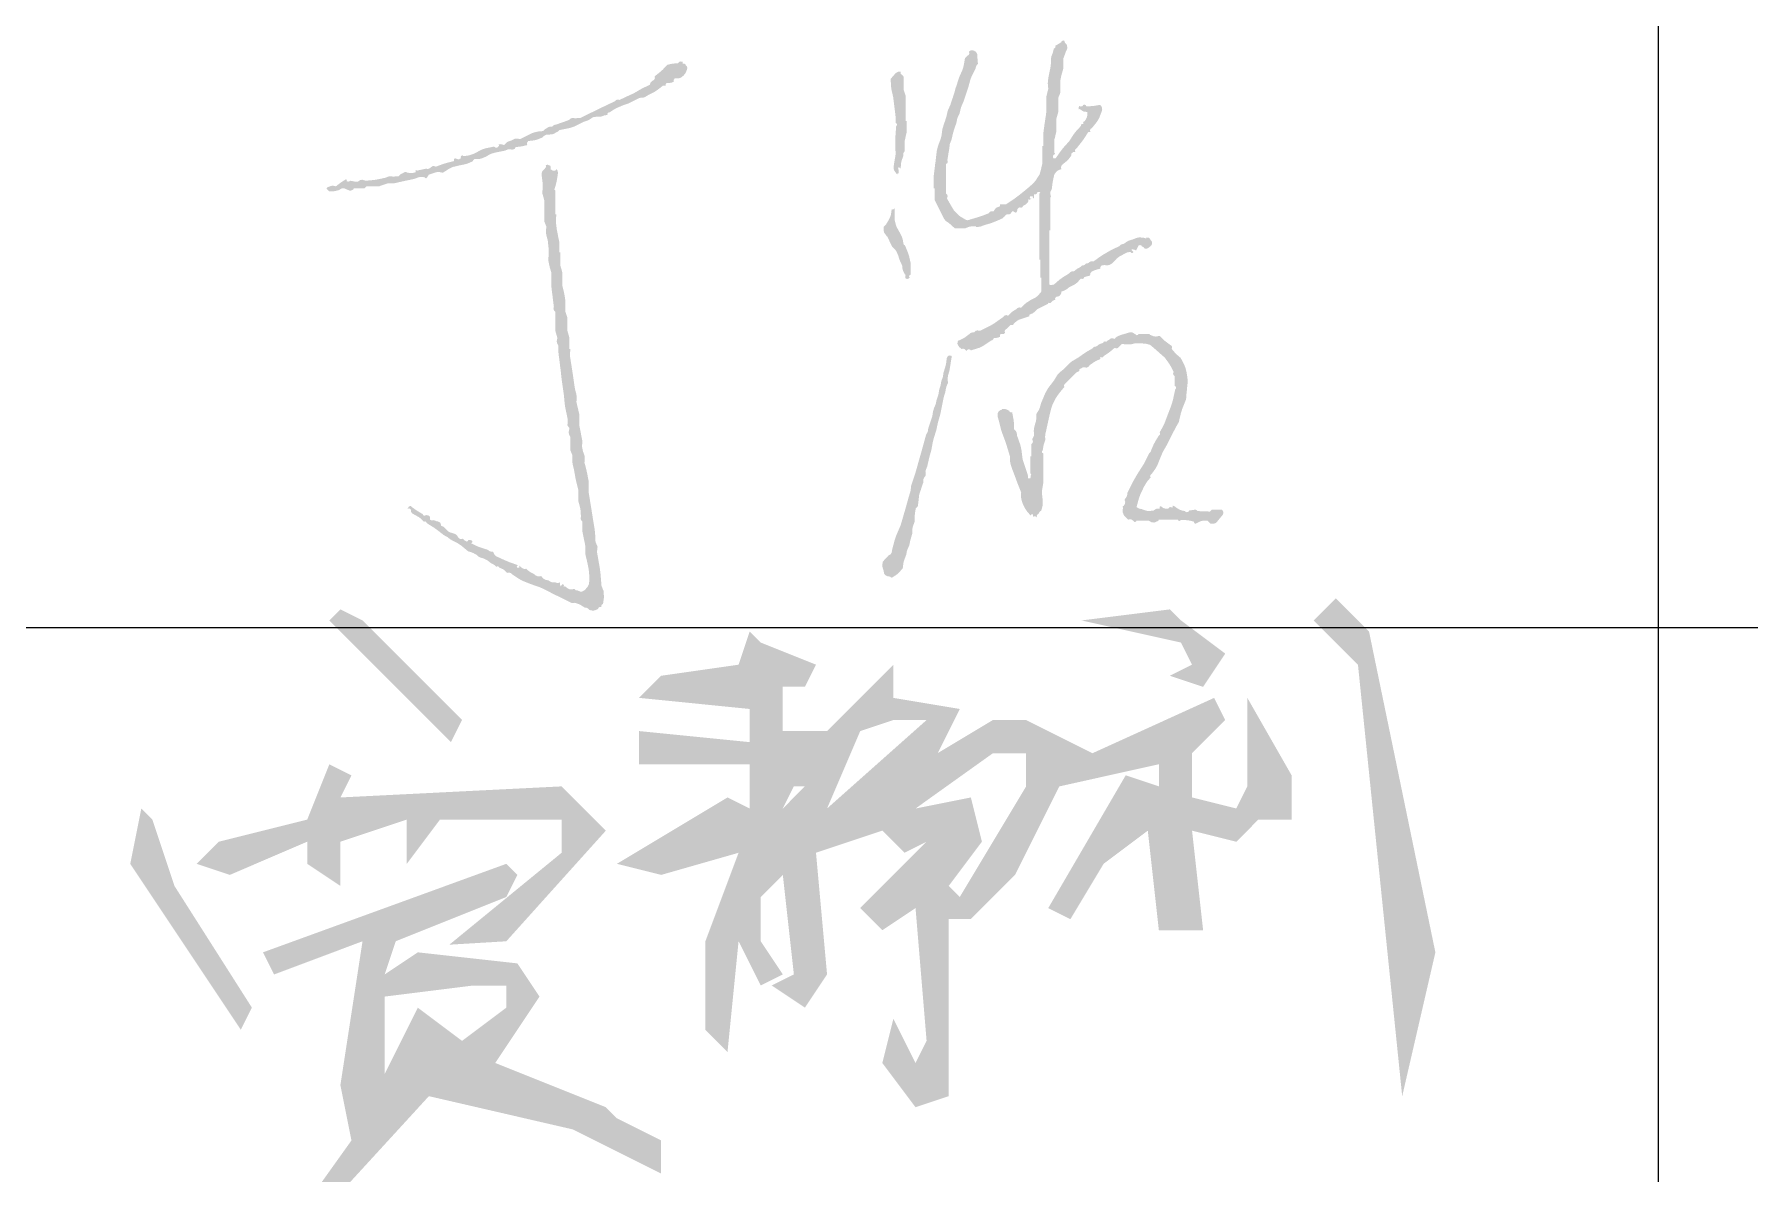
# Model space of a CAD drawing. Extents: x 6128144 to 12201635, y -1670122 to -706096.
# Drawn here: x 6608055 to 6609916, y -749982 to -748746 of the extents above; entities that cross this region are included whole.
import ezdxf

# ---------------------------------------------------------------- set-up
doc = ezdxf.new("R2010")
doc.units = 0
doc.header["$LTSCALE"] = 1000
doc.header["$MEASUREMENT"] = 0
doc.layers.get('0').update_dxf_attribs({"linetype": 'CONTINUOUS'})

msp = doc.modelspace()

# ---------------------------------------------------------------- hatches: boundary and pattern name
h = msp.add_hatch(color=256)
h.dxf.hatch_style = 1
h.paths.add_polyline_path([(6608589.8, -748866.3), (6608589.5, -748864.5), (6608589.8, -748863.3), (6608590.9, -748861.9), (6608597.2, -748861.2), (6608600.3, -748860.5), (6608606.2, -748858.1), (6608608.6, -748855.9), (6608610.5, -748855.1), (6608613.8, -748854.9), (6608617.2, -748854.5), (6608619, -748853.9), (6608621.9, -748852.1), (6608623.2, -748851.6), (6608623.8, -748851.1), (6608624.7, -748850), (6608635.5, -748847.9), (6608640.9, -748846.1), (6608650.8, -748841.2), (6608655.4, -748839.6), (6608657.6, -748838.5), (6608661.7, -748835.8), (6608665.2, -748835.6), (6608666.9, -748835.5), (6608670.4, -748835.3), (6608672.9, -748834.3), (6608674.3, -748834), (6608676.9, -748833.6), (6608676.8, -748832.2), (6608677.7, -748831), (6608679.1, -748830.9), (6608684.1, -748827.6), (6608686.7, -748826.2), (6608692.2, -748823.8), (6608695.2, -748822.6), (6608696.7, -748822.1), (6608699.8, -748821.1), (6608704.6, -748818.7), (6608707, -748817.5), (6608711.8, -748815.1), (6608715.4, -748814.9), (6608717.4, -748814.3), (6608720.5, -748812.4), (6608727.4, -748808.9), (6608730.7, -748806.8), (6608736.9, -748802), (6608738.2, -748802), (6608738.8, -748802), (6608740.1, -748802), (6608740, -748800.7), (6608740.3, -748799.8), (6608741.2, -748798.8), (6608744.3, -748798.9), (6608745.9, -748798.7), (6608748.8, -748797.7), (6608748.5, -748795.7), (6608750.1, -748793.8), (6608752.1, -748793.9), (6608755.1, -748793.7), (6608756.8, -748793), (6608759.2, -748791.1), (6608761.1, -748788.8), (6608761.9, -748787.4), (6608763, -748784.6), (6608763.5, -748782.7), (6608763.2, -748781.3), (6608761.9, -748779.7), (6608761.2, -748778.4), (6608760.1, -748777.9), (6608758.6, -748778.1), (6608758.6, -748777.2), (6608758.6, -748776.8), (6608758.6, -748775.9), (6608756.4, -748775.6), (6608754.9, -748776), (6608753.2, -748777.5), (6608748.6, -748777.9), (6608746.3, -748778.2), (6608741.8, -748779.2), (6608736.7, -748784.6), (6608733.9, -748787.1), (6608728.1, -748791.7), (6608728.3, -748793.9), (6608727.4, -748795.6), (6608725.4, -748796.6), (6608724, -748798.1), (6608723.4, -748799), (6608722.7, -748801), (6608715.6, -748804.3), (6608712.1, -748806.2), (6608705.3, -748810.2), (6608699.1, -748813), (6608696.1, -748814.4), (6608690, -748817.3), (6608687.8, -748817), (6608686.3, -748817.4), (6608684.6, -748818.9), (6608669.7, -748826), (6608662.3, -748829.6), (6608647.5, -748836.9), (6608645.4, -748836.9), (6608644.2, -748837), (6608642.1, -748837.4), (6608639.3, -748836.8), (6608637.3, -748837.3), (6608635, -748839.1), (6608629.6, -748841.1), (6608626.9, -748842), (6608621.4, -748844), (6608619.5, -748844.3), (6608618.5, -748844.8), (6608617, -748846.2), (6608614.3, -748846.3), (6608612.8, -748846.8), (6608610.5, -748848.3), (6608609, -748849.1), (6608608.3, -748849.7), (6608607.2, -748851.1), (6608602.4, -748851.5), (6608600, -748851.9), (6608595.3, -748853.2), (6608590, -748855.8), (6608587.4, -748857.1), (6608582.2, -748859.8), (6608578.3, -748859.2), (6608575.9, -748859.6), (6608572.4, -748861.4), (6608568.9, -748862.5), (6608567.2, -748863.6), (6608564.8, -748866.3), (6608562.3, -748865.5), (6608560.8, -748865.3), (6608558.2, -748865.8), (6608558.9, -748865.9), (6608559.2, -748866.9), (6608558.8, -748867.4), (6608557.5, -748868.9), (6608555.4, -748869.1), (6608553.9, -748867.9), (6608544.8, -748869.8), (6608540.3, -748871.3), (6608532.1, -748875.6), (6608527.5, -748877.2), (6608525, -748877.8), (6608520.1, -748878.3), (6608520.1, -748877.8), (6608519.4, -748877.5), (6608519, -748877.7), (6608518, -748878.2), (6608517.5, -748879.4), (6608517.9, -748880.5), (6608516, -748881.6), (6608514.6, -748881.7), (6608512.5, -748881), (6608511.6, -748880.7), (6608510.9, -748880.9), (6608510.3, -748881.5), (6608510.3, -748882.4), (6608510.3, -748882.9), (6608510.3, -748883.7), (6608502.3, -748885.7), (6608498.4, -748886.9), (6608490.7, -748889.7), (6608488.6, -748889), (6608487.1, -748889.2), (6608485.3, -748890.3), (6608483.6, -748891.8), (6608482.1, -748892.2), (6608479.8, -748891.9), (6608475.9, -748892.8), (6608473.9, -748893.2), (6608470, -748894.1), (6608469.8, -748893.6), (6608469.4, -748893.5), (6608468.9, -748893.5), (6608468.9, -748894.4), (6608468.9, -748894.8), (6608468.9, -748895.7), (6608465.5, -748896.6), (6608463.7, -748896.7), (6608460.2, -748896.3), (6608458.1, -748895.5), (6608456.7, -748895.7), (6608454.8, -748896.8), (6608452.8, -748897.7), (6608451.8, -748898.4), (6608450.4, -748900.1), (6608448.2, -748900.1), (6608447.1, -748900.2), (6608445, -748900.6), (6608441.5, -748900.1), (6608439.5, -748900.3), (6608436.2, -748901.7), (6608427.6, -748903.5), (6608423.2, -748904.2), (6608414.5, -748905), (6608411.1, -748903.9), (6608408.7, -748904.2), (6608405.8, -748906.1), (6608402.7, -748905.9), (6608401.1, -748905.6), (6608398.1, -748905), (6608396.5, -748905.7), (6608395.5, -748905.9), (6608393.8, -748905.5), (6608394.1, -748904.7), (6608393.9, -748903.9), (6608393.2, -748903.3), (6608388.7, -748906.2), (6608386.5, -748907.7), (6608382.3, -748911), (6608378.9, -748910.3), (6608376.8, -748910.6), (6608373.6, -748912), (6608372.7, -748912.2), (6608372.1, -748913.3), (6608372.5, -748914.2), (6608373.4, -748915.1), (6608373.8, -748915.5), (6608374.7, -748916.4), (6608378.9, -748916.5), (6608381, -748916.2), (6608385.1, -748915.3), (6608388.5, -748913.4), (6608391.2, -748913.2), (6608394.9, -748914.8), (6608397.3, -748915.7), (6608399.1, -748915.5), (6608401.4, -748914.2), (6608401.4, -748913.8), (6608401.4, -748913.6), (6608401.4, -748913.1), (6608406.2, -748913.1), (6608408.6, -748913.1), (6608413.4, -748913.1), (6608414.2, -748912.3), (6608414.7, -748911.8), (6608415.6, -748911), (6608421, -748911), (6608423.7, -748911), (6608429.2, -748911), (6608433.1, -748909.6), (6608435.1, -748909), (6608439, -748907.7), (6608444.5, -748907.8), (6608447.3, -748907.4), (6608452.6, -748906.1), (6608458.7, -748904.8), (6608461.7, -748904.2), (6608467.8, -748902.8), (6608472, -748901.2), (6608474.3, -748900.9), (6608478.7, -748901.2), (6608479, -748902), (6608480.2, -748902.3), (6608480.9, -748901.7), (6608481.8, -748900.4), (6608482.2, -748899.7), (6608483.1, -748898.4), (6608486.3, -748897.3), (6608488, -748896.8), (6608491.2, -748895.7), (6608494.1, -748895.6), (6608495.5, -748895.7), (6608498.3, -748896.3), (6608505.3, -748891.8), (6608509.3, -748890), (6608517.4, -748888.1), (6608522.5, -748887.1), (6608525.1, -748886.3), (6608529.9, -748884.3), (6608531, -748883.2), (6608531.5, -748882.6), (6608532.6, -748881.5), (6608537.8, -748881.4), (6608540.4, -748880.8), (6608545.2, -748878.8), (6608548.8, -748876.6), (6608550.8, -748875.7), (6608555, -748874.5), (6608559.3, -748873.6), (6608561.5, -748873.2), (6608565.9, -748872.3), (6608568.7, -748871), (6608570.4, -748870.8), (6608573.5, -748871.2), (6608575.3, -748870.9), (6608576.4, -748870.1), (6608577.3, -748868.5), (6608582.3, -748867.9), (6608584.9, -748867.5)])
h.paths.add_polyline_path([(6608623, -748963.5), (6608621.9, -748957.8), (6608621.1, -748951.3), (6608620.9, -748948), (6608621.4, -748941.5), (6608621, -748941.5), (6608620.3, -748941.5), (6608620.3, -748931), (6608620.3, -748925.8), (6608620.3, -748915.3), (6608619.5, -748915), (6608619.2, -748913.8), (6608619.8, -748913.1), (6608621.4, -748907.1), (6608622, -748904), (6608623, -748897.9), (6608623.1, -748895.7), (6608622.8, -748894.5), (6608621.9, -748892.4), (6608620.1, -748894), (6608618, -748894.2), (6608616, -748893), (6608615.3, -748892.8), (6608615, -748891.9), (6608615.4, -748891.4), (6608615.4, -748889.8), (6608614.7, -748888.7), (6608613.2, -748888.1), (6608611.8, -748887.6), (6608610.7, -748887.8), (6608609.4, -748888.6), (6608610.1, -748888.8), (6608610.4, -748889.7), (6608610, -748890.3), (6608608.6, -748892.1), (6608607.8, -748893), (6608606.2, -748894.6), (6608605.5, -748896.7), (6608605.4, -748897.9), (6608605.6, -748900.1), (6608606.5, -748907.4), (6608606.6, -748911.2), (6608606.2, -748918.6), (6608607, -748921.6), (6608607.5, -748923.2), (6608608.3, -748926.2), (6608608.3, -748935.4), (6608608.3, -748939.9), (6608608.3, -748949.1), (6608609.2, -748951.3), (6608609.6, -748952.3), (6608610.5, -748954.5), (6608610.1, -748960.6), (6608610.5, -748963.9), (6608612.1, -748969.8), (6608613, -748978.4), (6608613.1, -748982.8), (6608612.7, -748991.6), (6608613.8, -748996.8), (6608614.4, -748999.5), (6608616, -749004.6), (6608616, -749010.7), (6608616, -749013.8), (6608616, -749019.9), (6608616.2, -749021.6), (6608616.3, -749022.5), (6608616.5, -749024.2), (6608617.4, -749031.2), (6608617.8, -749034.7), (6608618.7, -749041.7), (6608618.3, -749043.9), (6608618.7, -749045.4), (6608620.3, -749047.1), (6608620.3, -749055.4), (6608620.3, -749059.5), (6608620.3, -749067.8), (6608621.2, -749070.8), (6608621.6, -749072.4), (6608622.5, -749075.4), (6608621.8, -749078.9), (6608622.1, -749081), (6608623.6, -749084.1), (6608623.6, -749086.7), (6608623.6, -749088), (6608623.6, -749090.7), (6608623.8, -749092.4), (6608623.9, -749093.3), (6608624.1, -749095), (6608625, -749102), (6608625.4, -749105.5), (6608626.3, -749112.4), (6608626.7, -749116.4), (6608626.9, -749118.3), (6608627.4, -749122.2), (6608628.3, -749128.3), (6608628.7, -749131.4), (6608629.6, -749137.5), (6608630.4, -749146.3), (6608631, -749150.7), (6608632.8, -749159.3), (6608633.7, -749163.6), (6608633.8, -749165.8), (6608633.4, -749170.2), (6608634.3, -749171.5), (6608634.7, -749172.1), (6608635.6, -749173.4), (6608634.8, -749177.3), (6608635, -749179.6), (6608636.6, -749183.2), (6608636.6, -749188.9), (6608636.6, -749191.7), (6608636.6, -749197.4), (6608637.5, -749199.6), (6608638, -749200.7), (6608638.8, -749202.8), (6608638.7, -749209), (6608639, -749212.1), (6608640.5, -749218.1), (6608642.1, -749227.3), (6608643.1, -749231.9), (6608645.4, -749241), (6608645.4, -749245.8), (6608645.4, -749248.2), (6608645.4, -749252.9), (6608647.1, -749259.3), (6608647.7, -749262.7), (6608648.1, -749269.3), (6608647.7, -749271.5), (6608648.2, -749273), (6608649.7, -749274.7), (6608649.7, -749279.1), (6608649.7, -749281.3), (6608649.7, -749285.6), (6608651, -749292.2), (6608651.7, -749295.4), (6608653, -749302), (6608652.8, -749308.1), (6608653.1, -749311.2), (6608654.6, -749317.2), (6608656.3, -749325.6), (6608656.9, -749329.9), (6608657.3, -749338.4), (6608656.6, -749343), (6608655.4, -749345.3), (6608652.4, -749348.8), (6608649.6, -749350.5), (6608647.3, -749350.6), (6608644.3, -749349.3), (6608642.8, -749349.3), (6608641.9, -749348.8), (6608641, -749347.7), (6608637.8, -749348.3), (6608635.8, -749348.1), (6608632.8, -749346.6), (6608631.8, -749345.4), (6608630.5, -749345), (6608629, -749345.5), (6608629.6, -749344.3), (6608629.4, -749343.2), (6608628.5, -749342.3), (6608627.4, -749343.3), (6608626.8, -749343.9), (6608625.8, -749345), (6608625.5, -749343.4), (6608625.4, -749342.7), (6608625.1, -749340.5), (6608623.9, -749341.2), (6608622.4, -749341.3), (6608620.3, -749340.6), (6608617.1, -749340.6), (6608615.4, -749340.1), (6608612.7, -749338.4), (6608609.5, -749337.8), (6608607.9, -749336.9), (6608605.6, -749334.6), (6608605.4, -749334), (6608604.5, -749333.7), (6608604, -749334.1), (6608600.9, -749333.9), (6608599.3, -749333.3), (6608596.9, -749331.4), (6608593.4, -749329.6), (6608591.7, -749328.5), (6608588.7, -749325.9), (6608586.5, -749326), (6608585.1, -749325.6), (6608583.3, -749324.3), (6608582.4, -749323.4), (6608582, -749323), (6608581.1, -749322.1), (6608581.1, -749323.2), (6608581.1, -749323.7), (6608581.1, -749324.8), (6608580.2, -749324.8), (6608579.8, -749324.8), (6608578.9, -749324.8), (6608578.5, -749323.7), (6608579, -749322.6), (6608580, -749322.1), (6608570.3, -749318.6), (6608565.5, -749316.6), (6608556.1, -749312.3), (6608554.4, -749310.7), (6608553.7, -749309.6), (6608552.8, -749307.4), (6608550.2, -749307.2), (6608548.8, -749306.7), (6608546.8, -749305.2), (6608539.4, -749302.9), (6608535.8, -749301.5), (6608528.8, -749298.1), (6608529.9, -749297.6), (6608530.3, -749296.5), (6608529.9, -749295.4), (6608528.3, -749294.7), (6608527.3, -749294.5), (6608525.6, -749294.9), (6608525.4, -749295.8), (6608524.3, -749296.4), (6608523.4, -749296), (6608521.9, -749295.2), (6608521.2, -749294.6), (6608520.1, -749293.2), (6608518.2, -749293.7), (6608516.8, -749293.4), (6608515.2, -749292.2), (6608513.5, -749289.6), (6608512.1, -749288.4), (6608509.2, -749287.3), (6608505.8, -749286.3), (6608504.1, -749285.3), (6608501.6, -749282.9), (6608499.8, -749280.9), (6608498.6, -749280.1), (6608496.2, -749279.1), (6608496, -749277), (6608495.2, -749275.8), (6608493.4, -749274.7), (6608491.4, -749274.3), (6608490.4, -749273.9), (6608488.5, -749273.1), (6608486.8, -749273.4), (6608485.8, -749273.3), (6608484.2, -749272.5), (6608484.5, -749270.8), (6608484.2, -749269.6), (6608483.1, -749268.2), (6608481.8, -749267.9), (6608481.1, -749267.8), (6608479.8, -749267.6), (6608478.7, -749268.4), (6608477, -749267.9), (6608476.5, -749266.6), (6608471.6, -749263.7), (6608469.2, -749262.2), (6608464.6, -749258.9), (6608463.5, -749257.8), (6608461.5, -749258.1), (6608460.8, -749259.5), (6608460.3, -749259.7), (6608460.1, -749260.1), (6608460.2, -749260.6), (6608461.6, -749260.4), (6608462.5, -749260.7), (6608463.5, -749261.7), (6608463.9, -749264.3), (6608465, -749265.8), (6608467.3, -749267.1), (6608471.8, -749269.6), (6608473.9, -749271.1), (6608477.6, -749274.7), (6608479.1, -749274.5), (6608480.2, -749275.1), (6608480.9, -749276.4), (6608488.5, -749281.2), (6608492.3, -749283.9), (6608499.4, -749289.4), (6608502.2, -749290.9), (6608503.6, -749291.7), (6608506, -749293.8), (6608514.3, -749298.1), (6608518.3, -749300.8), (6608525.6, -749306.9), (6608529.4, -749308), (6608531.3, -749308.8), (6608534.8, -749310.7), (6608537.2, -749312.8), (6608538.8, -749313.6), (6608541.9, -749314.5), (6608545.6, -749316.2), (6608547.4, -749317.3), (6608550.6, -749319.9), (6608553, -749321), (6608554.2, -749321.8), (6608556.1, -749323.7), (6608557.5, -749323.2), (6608558.9, -749323.6), (6608559.9, -749324.8), (6608563.5, -749326.3), (6608565.2, -749327.5), (6608568, -749330.3), (6608570.3, -749330), (6608571.8, -749330.4), (6608573.5, -749331.9), (6608580.8, -749336.8), (6608584.9, -749339), (6608593.1, -749342.3), (6608602.9, -749345.7), (6608607.8, -749347.8), (6608617, -749352.6), (6608625.3, -749356.7), (6608629.5, -749358.8), (6608637.7, -749362.9), (6608640.8, -749362.8), (6608642.4, -749363.1), (6608645.4, -749364), (6608648.1, -749365.4), (6608649.4, -749366.2), (6608651.9, -749367.8), (6608654.3, -749368.2), (6608655.6, -749368.9), (6608657.3, -749370.6), (6608661, -749371.3), (6608663.2, -749371), (6608666.6, -749369.5), (6608667.4, -749367.9), (6608668.7, -749367.2), (6608670.4, -749367.3), (6608670.2, -749365.9), (6608670.7, -749364.7), (6608672, -749364), (6608672.9, -749358.4), (6608673, -749355.5), (6608672.6, -749349.9), (6608671.7, -749347.7), (6608671.3, -749346.6), (6608670.4, -749344.4), (6608669.4, -749332.2), (6608668.7, -749326.1), (6608666.6, -749313.9), (6608665.7, -749309.2), (6608665.6, -749306.7), (6608666.1, -749302), (6608665.2, -749299.8), (6608664.7, -749298.7), (6608663.9, -749296.5), (6608663.4, -749286.9), (6608662.8, -749282), (6608661.2, -749272.5), (6608659.3, -749260.3), (6608658.3, -749254.2), (6608656.3, -749242.1), (6608656.3, -749237.3), (6608656.3, -749234.9), (6608656.3, -749230.1), (6608654.8, -749222.2), (6608653.9, -749218.2), (6608651.9, -749210.5), (6608652.3, -749205.6), (6608651.9, -749203), (6608650.3, -749198.5), (6608649.4, -749194.2), (6608649.3, -749191.9), (6608649.7, -749187.6), (6608648.4, -749181.1), (6608647.8, -749177.8), (6608646.5, -749171.3), (6608646.5, -749166.5), (6608646.5, -749164.1), (6608646.5, -749159.3), (6608645.2, -749153.6), (6608644.5, -749150.8), (6608643.2, -749145.1), (6608643.5, -749139.4), (6608643.1, -749136.4), (6608641.6, -749131), (6608639.9, -749119.2), (6608639, -749113.3), (6608637.2, -749101.6), (6608636.3, -749096), (6608636.2, -749093), (6608636.6, -749087.4), (6608636.2, -749087.4), (6608635.6, -749087.4), (6608635.6, -749082.6), (6608635.6, -749080.2), (6608635.6, -749075.4), (6608634.7, -749072.4), (6608634.3, -749070.8), (6608633.4, -749067.8), (6608633.4, -749062.1), (6608633.4, -749059.3), (6608633.4, -749053.6), (6608632.5, -749051), (6608632.1, -749049.7), (6608631.2, -749047.1), (6608631.2, -749042.3), (6608631.2, -749039.9), (6608631.2, -749035.1), (6608630.2, -749028.5), (6608629.5, -749025.3), (6608627.9, -749018.8), (6608627.9, -749013.1), (6608627.9, -749010.3), (6608627.9, -749004.6), (6608627.1, -749001.6), (6608626.6, -749000), (6608625.8, -748997), (6608625.8, -748991.3), (6608625.8, -748988.5), (6608625.8, -748982.8), (6608625.3, -748982.8), (6608624.7, -748982.8), (6608624.7, -748978.5), (6608624.7, -748976.3), (6608624.7, -748971.9), (6608623.5, -748966.3)])
h.paths.add_polyline_path([(6609033.6, -749175.6), (6609035.1, -749168.6), (6609036, -749165.1), (6609038, -749158.2), (6609038.9, -749153.8), (6609039.3, -749151.7), (6609040.2, -749147.3), (6609041.2, -749142), (6609041.8, -749139.4), (6609043.4, -749134.2), (6609044.1, -749130.2), (6609044.6, -749128.2), (6609046.2, -749124.4), (6609046, -749119.2), (6609046.3, -749116.4), (6609047.8, -749111.4), (6609048.9, -749104.8), (6609049.4, -749101.6), (6609050.5, -749095), (6609049.2, -749094.7), (6609048.6, -749094.6), (6609047.3, -749094.5), (6609046.4, -749095.3), (6609045.9, -749095.8), (6609045.1, -749096.7), (6609044.2, -749103.5), (6609043.4, -749106.9), (6609041.3, -749113.5), (6609040.9, -749117.1), (6609040.4, -749118.9), (6609039.1, -749122.2), (6609038.5, -749125.8), (6609038.1, -749127.6), (6609036.9, -749131), (6609036, -749136.3), (6609035.3, -749138.9), (6609033.6, -749144), (6609033.2, -749146.7), (6609032.7, -749148.1), (6609031.5, -749150.6), (6609030.3, -749154.4), (6609029.9, -749156.4), (6609029.3, -749160.4), (6609027.5, -749165.6), (6609026.7, -749168.2), (6609024.9, -749173.4), (6609024.6, -749176.2), (6609024.2, -749177.6), (6609022.7, -749180), (6609018, -749197), (6609015.6, -749205.5), (6609010.8, -749222.4), (6609009, -749227.7), (6609008.2, -749230.3), (6609006.4, -749235.5), (6609005.8, -749240.6), (6609005.2, -749243.2), (6609003.7, -749248), (6609000.3, -749260.3), (6608998.5, -749266.4), (6608995, -749278.5), (6608990.5, -749288.9), (6608988.6, -749294.3), (6608985.7, -749305.2), (6608985.2, -749308.3), (6608984, -749310.1), (6608981.4, -749311.8), (6608979, -749314.4), (6608977.8, -749315.7), (6608975.4, -749318.3), (6608975.1, -749322.2), (6608975.3, -749324.3), (6608976.5, -749328.1), (6608977, -749331), (6608978.2, -749332.7), (6608980.8, -749334.1), (6608982.7, -749334.2), (6608983.7, -749334.6), (6608985.2, -749335.7), (6608990.5, -749332.3), (6608993, -749330.1), (6608997.2, -749325.4), (6608998, -749319.4), (6608998.8, -749316.4), (6609001, -749310.7), (6609001.7, -749306.6), (6609002.4, -749304.6), (6609004.2, -749300.9), (6609005.3, -749295.6), (6609006, -749293), (6609007.5, -749287.8), (6609007.7, -749282.5), (6609008.3, -749279.7), (6609010.2, -749274.7), (6609010.2, -749269), (6609010.4, -749266.2), (6609011.3, -749260.6), (6609012.2, -749259.7), (6609012.6, -749259.3), (6609013.5, -749258.4), (6609014.2, -749253.2), (6609014.5, -749250.6), (6609015.1, -749245.3), (6609016.9, -749240.1), (6609017.7, -749237.5), (6609019.5, -749232.3), (6609019.6, -749229), (6609020.3, -749227.2), (6609022.2, -749224.6), (6609021.9, -749220.7), (6609022.3, -749218.5), (6609023.8, -749214.8), (6609025.4, -749207.8), (6609026.2, -749204.3), (6609028.2, -749197.4), (6609029.8, -749188.6), (6609030.9, -749184.2)])
h.paths.add_polyline_path([(6609149.6, -749233.3), (6609149.6, -749220.3), (6609149.6, -749213.7), (6609149.6, -749200.7), (6609148.5, -749200), (6609148.2, -749198.4), (6609149.1, -749197.4), (6609149.8, -749193), (6609150.3, -749190.7), (6609151.8, -749186.5), (6609151.7, -749182.1), (6609151.9, -749179.9), (6609152.9, -749175.6), (6609154.4, -749168.6), (6609155.2, -749165.2), (6609156.7, -749158.2), (6609158.6, -749151), (6609159.9, -749147.4), (6609163.2, -749140.8), (6609166.7, -749135.8), (6609168.6, -749133.4), (6609172.5, -749128.8), (6609172.2, -749127.5), (6609172.3, -749126.6), (6609173, -749125.5), (6609178.1, -749120.5), (6609180.6, -749118), (6609185.6, -749113), (6609186.9, -749112.3), (6609187.5, -749112), (6609188.8, -749111.4), (6609188.7, -749110), (6609189.6, -749108.8), (6609191, -749108.6), (6609192, -749107.7), (6609192.9, -749107.4), (6609194.3, -749107.5), (6609196.9, -749107.6), (6609198.6, -749106.8), (6609200.3, -749104.8), (6609204.6, -749101.8), (6609206.9, -749100.5), (6609211.7, -749098.3), (6609211.7, -749097.4), (6609211.7, -749097), (6609211.7, -749096.1), (6609213.2, -749096.6), (6609214.5, -749096.3), (6609215.5, -749095), (6609220.3, -749091.8), (6609222.6, -749090.1), (6609227, -749086.3), (6609228.9, -749086.8), (6609230.3, -749086.5), (6609231.9, -749085.2), (6609233.2, -749083.9), (6609233.8, -749083.3), (6609235.1, -749081.9), (6609238.8, -749082.5), (6609240.7, -749082.6), (6609244.4, -749082.5), (6609248.7, -749081.5), (6609250.9, -749081.3), (6609255.3, -749081.4), (6609259.5, -749081.6), (6609261.6, -749081.9), (6609265.6, -749083), (6609272, -749088.4), (6609275.1, -749091.2), (6609281.4, -749096.7), (6609285.8, -749102.7), (6609287.8, -749105.9), (6609291.2, -749112.4), (6609290.5, -749114.1), (6609290.9, -749115.7), (6609292.3, -749116.8), (6609292.3, -749121.2), (6609292.3, -749123.3), (6609292.3, -749127.7), (6609293.5, -749128.3), (6609293.8, -749130), (6609292.9, -749131), (6609290.3, -749143), (6609288.5, -749148.9), (6609284.1, -749160.4), (6609281.4, -749167.6), (6609279.8, -749171.1), (6609276, -749177.8), (6609276.5, -749179.3), (6609276.1, -749180.6), (6609274.9, -749181.6), (6609271.2, -749187.7), (6609269.5, -749190.9), (6609266.7, -749197.4), (6609266.2, -749198.9), (6609265.7, -749199.6), (6609264.5, -749200.7), (6609262.4, -749205), (6609261.3, -749207.2), (6609259.1, -749211.6), (6609251.3, -749223.9), (6609247.7, -749230.2), (6609241.1, -749243.1), (6609240.6, -749246.4), (6609239.9, -749248.1), (6609237.9, -749250.8), (6609238.6, -749253.5), (6609238.3, -749255.4), (6609236.8, -749257.8), (6609236.1, -749258), (6609235.8, -749258.9), (6609236.2, -749259.5), (6609235.7, -749263), (6609236, -749265), (6609237.3, -749268.2), (6609239.1, -749269.9), (6609239.9, -749270.8), (6609241.7, -749272.5), (6609244.1, -749272.1), (6609245.8, -749272.6), (6609247.7, -749274.2), (6609248.6, -749275.1), (6609250.3, -749274.8), (6609250.9, -749273.6), (6609256.2, -749273.6), (6609258.8, -749273.6), (6609264, -749273.6), (6609267.4, -749275.6), (6609270.2, -749275.7), (6609273.8, -749274.2), (6609274.5, -749273.8), (6609274.8, -749273.3), (6609274.9, -749272.5), (6609283.2, -749272.5), (6609287.3, -749272.5), (6609295.6, -749272.5), (6609296.2, -749273.7), (6609297.9, -749274), (6609298.8, -749273.1), (6609304.5, -749273.1), (6609307.5, -749273.4), (6609313, -749274.7), (6609313.3, -749275.9), (6609314, -749276.7), (6609315.2, -749276.9), (6609319.8, -749274.5), (6609322.5, -749273.8), (6609327.7, -749273.6), (6609329, -749274.9), (6609329.7, -749275.6), (6609331, -749276.9), (6609333.6, -749277.1), (6609335.1, -749276.9), (6609337.5, -749275.8), (6609340.3, -749272.3), (6609341.7, -749270.6), (6609344.6, -749267.1), (6609345.1, -749264.9), (6609344.8, -749263.5), (6609343.5, -749261.7), (6609339.1, -749261.7), (6609337, -749261.7), (6609332.6, -749261.7), (6609331.7, -749262.5), (6609331.3, -749263), (6609330.4, -749263.8), (6609325.2, -749263.6), (6609322.6, -749263.5), (6609317.4, -749263.3), (6609315.6, -749262), (6609314.1, -749261.7), (6609311.9, -749262.2), (6609310.4, -749262.3), (6609309.6, -749262.4), (6609308.1, -749262.7), (6609306.8, -749264.3), (6609304.8, -749264.5), (6609303.2, -749263.3), (6609299.6, -749262.5), (6609297.8, -749261.8), (6609294.5, -749260), (6609293, -749258.6), (6609292, -749258.1), (6609290.1, -749257.3), (6609290.1, -749258.2), (6609290.1, -749258.6), (6609290.1, -749259.5), (6609288.8, -749259.2), (6609288.2, -749259.1), (6609286.9, -749258.9), (6609286.2, -749259.6), (6609285.9, -749259.9), (6609285.2, -749260.6), (6609282.3, -749260.6), (6609280.7, -749260.3), (6609278.2, -749258.9), (6609277.6, -749258.2), (6609276.8, -749258), (6609276, -749258.4), (6609276, -749259.3), (6609276, -749259.7), (6609276, -749260.6), (6609273.2, -749260.6), (6609271.7, -749261.1), (6609269.4, -749262.7), (6609264.2, -749263.3), (6609261.3, -749262.9), (6609256.4, -749261.1), (6609254.1, -749260.7), (6609252.9, -749260.2), (6609250.9, -749258.9), (6609253.4, -749249.7), (6609255, -749245.2), (6609259.1, -749236.6), (6609261.6, -749232.5), (6609263, -749230.5), (6609266.2, -749226.8), (6609265.6, -749225.3), (6609266, -749224), (6609267.3, -749223), (6609271.5, -749217.1), (6609273.3, -749213.9), (6609276, -749207.2), (6609278.8, -749200.5), (6609280.5, -749197.2), (6609284.1, -749190.9), (6609286.3, -749186.5), (6609287.4, -749184.3), (6609289.6, -749180), (6609292.3, -749174.7), (6609293.7, -749172), (6609296.7, -749166.9), (6609299, -749157.1), (6609300.5, -749152.3), (6609304.3, -749142.9), (6609304.7, -749141.2), (6609304.8, -749140.3), (6609304.8, -749138.6), (6609305.5, -749132), (6609305.8, -749128.8), (6609306.5, -749122.2), (6609305.7, -749116.1), (6609305.2, -749113), (6609303.7, -749107), (6609301.8, -749103.1), (6609300.8, -749101.1), (6609298.8, -749097.2), (6609294.6, -749093.6), (6609292.6, -749091.6), (6609289, -749087.4), (6609289.5, -749085.6), (6609288.9, -749084.1), (6609287.4, -749083), (6609282.6, -749079.5), (6609280.2, -749077.5), (6609276, -749073.2), (6609271.9, -749074), (6609269.5, -749073.7), (6609265, -749071.9), (6609265.1, -749071.1), (6609260.3, -749071.1), (6609257.9, -749071.1), (6609253.1, -749071.1), (6609252.5, -749072.2), (6609250.8, -749072.5), (6609249.8, -749071.6), (6609246.5, -749069.6), (6609243.8, -749069.3), (6609240, -749070.5), (6609236, -749071.6), (6609234.1, -749072.2), (6609230.2, -749073.8), (6609228.8, -749074.7), (6609228.1, -749075.3), (6609227, -749076.5), (6609224.6, -749075.8), (6609222.9, -749076.1), (6609221, -749077.6), (6609219.7, -749078.2), (6609219.1, -749078.7), (6609218.2, -749079.8), (6609216.8, -749079.2), (6609215.4, -749079.6), (6609214.4, -749080.9), (6609211.4, -749082), (6609209.9, -749082.7), (6609207.4, -749084.7), (6609205.4, -749085), (6609204.4, -749085.5), (6609203, -749086.9), (6609196.7, -749090.5), (6609193.7, -749092.5), (6609187.8, -749096.7), (6609180.8, -749100.8), (6609177.6, -749103.4), (6609172, -749109.2), (6609167.1, -749113.2), (6609164.9, -749115.7), (6609161.6, -749121.2), (6609154.8, -749130.2), (6609151.9, -749135.3), (6609147.5, -749145.7), (6609146, -749150.9), (6609144.9, -749153.6), (6609142, -749158.2), (6609142.1, -749163), (6609141.8, -749165.5), (6609140.4, -749170.2), (6609139.5, -749174.4), (6609139.4, -749176.7), (6609139.8, -749181.1), (6609139, -749182.8), (6609138.5, -749183.7), (6609137.7, -749185.4), (6609138.5, -749187.5), (6609138.1, -749189.3), (6609136.6, -749190.9), (6609136.6, -749196.1), (6609136.6, -749198.7), (6609136.6, -749203.9), (6609135.5, -749203.9), (6609135.5, -749211.3), (6609135.5, -749215), (6609135.5, -749222.4), (6609136.3, -749222.8), (6609136.6, -749224), (6609136, -749224.6), (6609136.1, -749225.9), (6609136, -749226.7), (6609135.5, -749227.9), (6609134.6, -749227.9), (6609134.2, -749227.9), (6609133.3, -749227.9), (6609133, -749224.8), (6609132.6, -749223.2), (6609131.7, -749220.3), (6609129.9, -749215), (6609129, -749212.4), (6609127.3, -749207.2), (6609126, -749196.8), (6609124.8, -749191.5), (6609121.3, -749181.6), (6609120.9, -749178.5), (6609120.2, -749176.8), (6609118, -749174.5), (6609117.8, -749167.1), (6609117.3, -749163.3), (6609115.9, -749156), (6609114.4, -749156.3), (6609113.3, -749155.7), (6609112.6, -749154.4), (6609109.8, -749153), (6609108.1, -749152.6), (6609105, -749152.7), (6609104.9, -749153.2), (6609104.3, -749153.5), (6609103.9, -749153.3), (6609101.3, -749155.2), (6609100.2, -749157.2), (6609100.1, -749160.4), (6609101.9, -749166.9), (6609102.7, -749170.2), (6609104.4, -749176.7), (6609108.5, -749187.7), (6609110.3, -749193.3), (6609113.7, -749204.5), (6609113.6, -749209.1), (6609114, -749211.5), (6609115.3, -749215.9), (6609119.4, -749226.8), (6609121.4, -749232.3), (6609125.7, -749243.1), (6609125.5, -749248), (6609125.9, -749250.5), (6609127.3, -749255.1), (6609130.1, -749260.7), (6609131.9, -749263.4), (6609136, -749268.2), (6609136.5, -749267.1), (6609137.6, -749266.7), (6609138.7, -749267.1), (6609138.7, -749268), (6609138.7, -749268.4), (6609138.7, -749269.3), (6609140.5, -749268.9), (6609141.7, -749269.2), (6609143.1, -749270.4), (6609142.6, -749268.6), (6609143.2, -749267.1), (6609144.7, -749266), (6609145.5, -749264.5), (6609146.1, -749263.8), (6609147.5, -749262.7), (6609148.7, -749258.5), (6609149.1, -749256.3), (6609149.1, -749251.9), (6609148.3, -749244.5), (6609148.4, -749240.6)])
h.paths.add_polyline_path([(6609108.4, -749066.7), (6609109.9, -749065.6), (6609111.6, -749063.9), (6609112.5, -749063), (6609114.2, -749061.3), (6609115.9, -749061.6), (6609117.2, -749061.1), (6609118, -749059.6), (6609121.5, -749056.8), (6609123.6, -749055.6), (6609127.9, -749054.2), (6609130.5, -749053.3), (6609131.8, -749052.9), (6609134.4, -749052), (6609134.4, -749051.3), (6609134.4, -749050.4), (6609138.3, -749048.7), (6609140.1, -749047.4), (6609143.1, -749044.4), (6609147.5, -749042.2), (6609149.6, -749041.1), (6609154, -749038.9), (6609154.7, -749038.5), (6609155, -749038.1), (6609155.1, -749037.3), (6609156.6, -749037.8), (6609157.9, -749037.4), (6609158.9, -749036.2), (6609160.2, -749035.1), (6609161, -749034.6), (6609162.7, -749034), (6609162.5, -749032.7), (6609162.8, -749031.8), (6609163.8, -749030.8), (6609166.4, -749030.3), (6609167.9, -749029.3), (6609169.2, -749026.9), (6609169.2, -749026.3), (6609169.2, -749025.3), (6609173, -749023.9), (6609174.8, -749022.9), (6609178, -749020.4), (6609183.5, -749017.7), (6609186.2, -749015.7), (6609190.5, -749011.2), (6609192.1, -749011.5), (6609193.4, -749011), (6609194.3, -749009.5), (6609196.7, -749008.8), (6609197.9, -749008.5), (6609200.3, -749007.9), (6609200.9, -749005.2), (6609202.1, -749003.6), (6609204.6, -749002.4), (6609207.4, -749001.4), (6609208.8, -749001), (6609211.7, -749000.3), (6609211.6, -748998.9), (6609211.9, -748998), (6609212.8, -748997), (6609214.4, -748996.6), (6609216.1, -748996.5), (6609219.7, -748996.7), (6609221.7, -748996.2), (6609224.8, -748994.3), (6609229.5, -748989.3), (6609232.3, -748987.1), (6609238.4, -748983.9), (6609240.6, -748982.8), (6609241.9, -748982.5), (6609244.4, -748982.3), (6609245.3, -748983.2), (6609246.7, -748983.2), (6609247.7, -748982.3), (6609246.6, -748981.2), (6609246, -748980.7), (6609244.9, -748979.6), (6609247.2, -748979.5), (6609248.4, -748979.7), (6609250.4, -748980.7), (6609251.5, -748978.5), (6609252, -748977.4), (6609253.1, -748975.2), (6609254.6, -748974.7), (6609255.9, -748975.1), (6609256.9, -748976.3), (6609258.2, -748976.9), (6609258.8, -748977.4), (6609259.6, -748978.5), (6609261.9, -748978.6), (6609263.2, -748978.2), (6609265.1, -748976.8), (6609266, -748976), (6609266.4, -748975.5), (6609267.3, -748974.7), (6609267.8, -748972.5), (6609267.5, -748971), (6609266.2, -748969.2), (6609265.1, -748967.5), (6609263.9, -748966.7), (6609261.8, -748966.5), (6609261.5, -748967.3), (6609260.3, -748967.6), (6609259.6, -748967), (6609254.4, -748966.4), (6609251.5, -748966.8), (6609246.6, -748968.7), (6609242.4, -748970), (6609240.3, -748971.1), (6609236.8, -748973.6), (6609234.8, -748973.9), (6609233.8, -748974.4), (6609232.4, -748975.8), (6609228.1, -748977.9), (6609225.9, -748979), (6609221.5, -748981.2), (6609214.3, -748985.4), (6609210.8, -748987.7), (6609204.1, -748992.6), (6609201.8, -748992.3), (6609200.4, -748992.8), (6609198.6, -748994.3), (6609196.7, -748994.6), (6609195.7, -748995.1), (6609194.3, -748996.5), (6609192.4, -748996.8), (6609191.4, -748997.3), (6609189.9, -748998.6), (6609187.1, -749000.1), (6609185.8, -749000.9), (6609183.4, -749003), (6609180.8, -749003.3), (6609179.4, -749003.9), (6609177.4, -749005.7), (6609170.5, -749010), (6609167.2, -749012.4), (6609161.1, -749017.7), (6609159.5, -749017.9), (6609158.8, -749018), (6609157.3, -749018.2), (6609157, -749017.8), (6609156.7, -749017.6), (6609156.2, -749017.7), (6609156.2, -748994.2), (6609156.2, -748982.4), (6609156.2, -748958.9), (6609157.3, -748958.9), (6609157.3, -748944.5), (6609157.3, -748937.3), (6609157.3, -748922.9), (6609157.7, -748922.9), (6609158, -748922.3), (6609157.8, -748921.8), (6609157.3, -748918.8), (6609157.5, -748917), (6609158.9, -748914.2), (6609159.7, -748907.9), (6609160.2, -748904.7), (6609161.6, -748898.4), (6609163.8, -748895.2), (6609165.6, -748893.8), (6609169.2, -748892.4), (6609168.9, -748890.2), (6609169.4, -748888.7), (6609170.9, -748887), (6609175, -748883.8), (6609176.9, -748881.9), (6609180.1, -748877.7), (6609180.3, -748875.4), (6609182.2, -748873.8), (6609184.5, -748873.9), (6609184, -748872.4), (6609184.3, -748871.1), (6609185.6, -748870.1), (6609191.1, -748863.2), (6609193.7, -748859.6), (6609198.6, -748852.1), (6609199.5, -748852.1), (6609200, -748852.1), (6609200.8, -748852.1), (6609200.4, -748850.3), (6609200.9, -748848.8), (6609202.5, -748847.8), (6609207.9, -748841.1), (6609210.2, -748837.3), (6609213.3, -748829.3), (6609213.6, -748827.3), (6609213.5, -748826.2), (6609212.8, -748824.4), (6609212.1, -748823.7), (6609211.8, -748823.4), (6609211.2, -748822.7), (6609205.3, -748823.7), (6609202.4, -748824), (6609196.5, -748824.4), (6609195.8, -748823.1), (6609194.6, -748822.5), (6609193.2, -748822.7), (6609192.1, -748824.1), (6609190.5, -748824.5), (6609188.8, -748823.8), (6609188.1, -748825.4), (6609188, -748826.5), (6609188.2, -748827.6), (6609189.4, -748827.2), (6609189.9, -748827.6), (6609192.6, -748829.5), (6609194.3, -748830.1), (6609197.6, -748830.4), (6609197.4, -748834.4), (6609196.8, -748836.6), (6609194.8, -748840.2), (6609193.5, -748840.8), (6609192.9, -748842), (6609193.2, -748843.4), (6609191.8, -748843.3), (6609190.6, -748844.2), (6609190.5, -748845.6), (6609184.9, -748851.7), (6609182.4, -748855), (6609178, -748861.9), (6609171.6, -748869), (6609168.7, -748872.7), (6609163.2, -748880.5), (6609162.2, -748880.5), (6609161.6, -748880.5), (6609160.5, -748880.5), (6609160.1, -748878.7), (6609160.6, -748877.2), (6609162.2, -748876.1), (6609162.4, -748875.7), (6609162.1, -748875.1), (6609161.6, -748875), (6609161.6, -748869.3), (6609161.6, -748866.5), (6609161.6, -748860.9), (6609162.5, -748857.4), (6609162.9, -748855.6), (6609163.8, -748852.1), (6609163.8, -748846.5), (6609163.8, -748843.6), (6609163.8, -748838), (6609164.7, -748834.9), (6609165.1, -748833.4), (6609166, -748830.4), (6609166, -748824.3), (6609166, -748821.2), (6609166, -748815.1), (6609166.8, -748812.9), (6609167.3, -748811.8), (6609168.1, -748809.7), (6609168.1, -748804.4), (6609168.1, -748801.8), (6609168.1, -748796.6), (6609169.2, -748791.3), (6609169.9, -748788.7), (6609171.4, -748783.5), (6609171.4, -748779.2), (6609171.4, -748777), (6609171.4, -748772.6), (6609172.5, -748769.6), (6609173.1, -748768.1), (6609174.1, -748765), (6609175.5, -748762.2), (6609175.8, -748760.4), (6609175.2, -748757.4), (6609173.8, -748756), (6609173.1, -748755), (6609172.5, -748753), (6609171.1, -748752.8), (6609169.9, -748753.4), (6609169.2, -748754.7), (6609166.7, -748756.3), (6609165.4, -748757.1), (6609162.7, -748758.5), (6609163, -748759.9), (6609162.4, -748761.1), (6609161.1, -748761.7), (6609160.3, -748765.3), (6609159.7, -748767.1), (6609158.3, -748770.5), (6609157.9, -748778.8), (6609157.3, -748783), (6609155.6, -748791.1), (6609154.7, -748796.7), (6609154.6, -748799.7), (6609155.1, -748805.3), (6609154.2, -748808.8), (6609153.8, -748810.5), (6609152.9, -748814), (6609152.9, -748820.8), (6609152.9, -748824.2), (6609152.9, -748830.9), (6609152.7, -748832.4), (6609152.6, -748833.2), (6609152.4, -748834.7), (6609151.5, -748840.8), (6609151, -748843.9), (6609150.2, -748850), (6609150, -748851.5), (6609149.9, -748852.3), (6609149.6, -748853.8), (6609149.6, -748859.2), (6609149.6, -748861.9), (6609149.6, -748867.4), (6609148.5, -748867.4), (6609148.5, -748875.2), (6609148.5, -748879.2), (6609148.5, -748887), (6609147.5, -748891.4), (6609147, -748893.5), (6609145.8, -748897.9), (6609141.5, -748904.6), (6609138.8, -748907.8), (6609132.8, -748913.1), (6609123.7, -748920.5), (6609119, -748924), (6609109.3, -748930.6), (6609106.7, -748930.6), (6609105.4, -748930.6), (6609102.8, -748930.6), (6609102.8, -748931.4), (6609102.8, -748931.9), (6609102.8, -748932.7), (6609099.4, -748933.9), (6609097.7, -748935.2), (6609095.7, -748938.2), (6609093.4, -748938), (6609091.9, -748938.6), (6609090.3, -748940.4), (6609082.6, -748943.3), (6609078.6, -748944.6), (6609070.7, -748946.9), (6609068.8, -748947.6), (6609067.7, -748947.8), (6609065.8, -748947.4), (6609060, -748944), (6609057.3, -748941.9), (6609052.7, -748937.1), (6609049.6, -748931.9), (6609048.1, -748929.3), (6609045.1, -748924), (6609045.9, -748922), (6609045.6, -748920.1), (6609044, -748918.6), (6609044, -748905.9), (6609044, -748899.6), (6609044, -748887), (6609045.5, -748885.9), (6609046.1, -748884.4), (6609045.6, -748882.6), (6609046.5, -748877.4), (6609046.9, -748874.8), (6609047.8, -748869.6), (6609048.1, -748866), (6609048.6, -748864.2), (6609050, -748860.9), (6609051.8, -748853.4), (6609052.9, -748849.6), (6609055.4, -748842.3), (6609056.2, -748838.3), (6609056.9, -748836.2), (6609058.7, -748832.5), (6609060, -748827.2), (6609060.8, -748824.5), (6609063, -748819.5), (6609065.2, -748812.9), (6609066.3, -748809.7), (6609068.5, -748803.1), (6609070.7, -748795), (6609072.3, -748791), (6609076.1, -748783.5), (6609076.7, -748781.2), (6609077.3, -748780), (6609078.8, -748778.1), (6609078.4, -748774.2), (6609078.3, -748772.2), (6609078.3, -748768.3), (6609077.4, -748766.2), (6609076.5, -748765.1), (6609074.5, -748763.9), (6609072.3, -748763.4), (6609070.8, -748763.7), (6609069, -748765), (6609069.5, -748766.8), (6609068.9, -748768.3), (6609067.4, -748769.4), (6609066.3, -748770.5), (6609065.8, -748771), (6609064.7, -748772.1), (6609063.3, -748780.4), (6609062.1, -748784.5), (6609058.7, -748792.2), (6609056.9, -748797.5), (6609056.1, -748800.1), (6609054.3, -748805.3), (6609053.9, -748807.1), (6609053.7, -748807.9), (6609053.2, -748809.7), (6609051.5, -748814.9), (6609050.6, -748817.5), (6609048.9, -748822.7), (6609046.6, -748827.7), (6609045.7, -748830.4), (6609044.5, -748835.8), (6609042.8, -748841), (6609041.9, -748843.6), (6609040.2, -748848.9), (6609039.3, -748856), (6609038.4, -748859.6), (6609035.8, -748866.3), (6609034.6, -748870.6), (6609034.1, -748872.8), (6609033.6, -748877.2), (6609032.8, -748884.2), (6609032.3, -748887.6), (6609031.5, -748894.6), (6609031.2, -748896.4), (6609031.1, -748897.2), (6609030.9, -748899), (6609030.9, -748904.6), (6609030.9, -748907.5), (6609030.9, -748913.1), (6609031.4, -748913.1), (6609032, -748913.1), (6609032, -748918.4), (6609032, -748921), (6609032, -748926.2), (6609032.2, -748926.6), (6609032.3, -748926.9), (6609032.6, -748927.3), (6609035.6, -748933.4), (6609037.1, -748936.4), (6609040.2, -748942.5), (6609042.3, -748946.7), (6609044, -748948.6), (6609047.8, -748951.3), (6609050.2, -748953.4), (6609051.4, -748954.5), (6609053.8, -748956.7), (6609058.1, -748956.7), (6609060.3, -748956.7), (6609064.7, -748956.7), (6609069.2, -748954.9), (6609071.8, -748954.5), (6609076.7, -748954.5), (6609076.7, -748955), (6609077.3, -748955.3), (6609077.7, -748955.1), (6609080.7, -748954.9), (6609082.1, -748954.5), (6609084.8, -748953.4), (6609093.3, -748950.9), (6609097.4, -748949.3), (6609105.5, -748945.8), (6609107.3, -748944.1), (6609108.1, -748943.2), (6609109.9, -748941.5), (6609112.2, -748941.6), (6609113.7, -748941), (6609115.3, -748939.3), (6609115.8, -748938.3), (6609117.2, -748938), (6609118, -748938.7), (6609119.1, -748939.5), (6609120.5, -748939.3), (6609121.3, -748938.2), (6609121.5, -748936.1), (6609122.3, -748934.9), (6609124, -748933.8), (6609125.7, -748934.2), (6609127, -748933.6), (6609127.9, -748932.2), (6609130.3, -748930.9), (6609131.5, -748929.9), (6609133.3, -748927.8), (6609133.3, -748926.7), (6609133.3, -748926.2), (6609133.3, -748925.1), (6609134.6, -748925.5), (6609135.5, -748925.3), (6609136.6, -748924.6), (6609135.5, -748924.1), (6609135, -748922.9), (6609135.5, -748921.8), (6609136.8, -748921.8), (6609137.4, -748921.8), (6609138.7, -748921.8), (6609138.2, -748922.7), (6609138.9, -748923.9), (6609139.8, -748924), (6609139.8, -748922.3), (6609139.8, -748921.4), (6609139.8, -748919.7), (6609141.3, -748919.9), (6609142.4, -748919.3), (6609143.1, -748918), (6609144, -748917.1), (6609145.4, -748917.1), (6609146.4, -748918), (6609146, -748918.7), (6609145.3, -748918.6), (6609145.3, -748947.3), (6609145.3, -748961.7), (6609145.3, -748990.5), (6609145.7, -748990.5), (6609146.4, -748990.5), (6609146.4, -748998.3), (6609146.4, -749002.2), (6609146.4, -749010.1), (6609146.8, -749010.1), (6609147.5, -749010.1), (6609147.5, -749016.2), (6609147.5, -749019.2), (6609147.5, -749025.3), (6609143.9, -749029.6), (6609141.5, -749031.5), (6609136.6, -749034), (6609131.9, -749037), (6609129.6, -749038.8), (6609125.7, -749042.7), (6609123.4, -749042.4), (6609121.9, -749042.9), (6609120.2, -749044.4), (6609116.4, -749046.8), (6609114.6, -749048.2), (6609111.5, -749051.5), (6609109.6, -749050.7), (6609108, -749051.1), (6609106.6, -749052.5), (6609096.9, -749059.4), (6609091.7, -749062.5), (6609081, -749067.8), (6609078.4, -749067.3), (6609076.6, -749067.7), (6609074.5, -749069.4), (6609071.9, -749069.7), (6609070.4, -749070.4), (6609068.5, -749072.1), (6609064.2, -749075.2), (6609061.8, -749076.5), (6609057.1, -749078.7), (6609056.8, -749080), (6609056.7, -749080.6), (6609056.5, -749081.9), (6609057.8, -749084.4), (6609058.8, -749085.6), (6609060.9, -749087.4), (6609063.2, -749087.2), (6609064.7, -749087.8), (6609066.3, -749089.6), (6609067.6, -749088.1), (6609069.7, -749087.8), (6609071.2, -749089), (6609080.2, -749086.2), (6609084.7, -749084), (6609092.5, -749078.7), (6609094.3, -749077.9), (6609095.2, -749077.1), (6609096.3, -749075.4), (6609098.9, -749075.4), (6609100.3, -749075.2), (6609102.8, -749074.3), (6609102.6, -749073), (6609102.9, -749072.1), (6609103.9, -749071.1), (6609105.7, -749071.4), (6609106.9, -749071.1), (6609108.2, -749070), (6609107.8, -749068.2)])
h.paths.add_polyline_path([(6609000.4, -748976.8), (6608999.8, -748975.6), (6608999.3, -748975), (6608998.2, -748974.1), (6608997.1, -748968.2), (6608996.1, -748965.3), (6608993.3, -748960), (6608990.7, -748955.3), (6608989.7, -748952.7), (6608988.4, -748947.4), (6608988.4, -748942.4), (6608988.4, -748939.9), (6608988.4, -748934.9), (6608987.4, -748935.9), (6608986.5, -748936.2), (6608985.2, -748936), (6608984.4, -748941.7), (6608983.5, -748944.6), (6608980.8, -748949.6), (6608979.3, -748952), (6608978.4, -748953.1), (6608976.5, -748955.1), (6608976.4, -748958.9), (6608977, -748961.1), (6608979.2, -748964.3), (6608979.6, -748964.8), (6608980.3, -748965.4), (6608982.5, -748969.8), (6608983.5, -748971.9), (6608985.7, -748976.3), (6608989, -748979.7), (6608990.4, -748981.8), (6608992.3, -748986.1), (6608993.7, -748990.6), (6608994.6, -748992.8), (6608996.6, -748997), (6608997, -749000.8), (6608997.6, -749002.8), (6608999.3, -749006.3), (6609000, -749006.4), (6609000.3, -749007.4), (6608999.9, -749007.9), (6609000, -749009.2), (6609000.1, -749009.9), (6609000.4, -749011.2), (6609002.2, -749011.5), (6609003.4, -749011.2), (6609004.8, -749010.1), (6609004, -749008.9), (6609004.6, -749007.3), (6609005.9, -749006.8), (6609005.9, -749002), (6609005.9, -748999.6), (6609005.9, -748994.8), (6609004.3, -748987.5), (6609003.2, -748983.8)])
h.paths.add_polyline_path([(6608999.3, -748861.9), (6609000.2, -748858), (6609000.6, -748856.1), (6609001.5, -748852.1), (6609001.5, -748847.3), (6609001.5, -748845), (6609001.5, -748840.2), (6609001.1, -748840.2), (6609000.4, -748840.2), (6609000.4, -748829.3), (6609000.4, -748823.8), (6609000.4, -748812.9), (6608999.5, -748810.3), (6608999.1, -748809), (6608998.2, -748806.4), (6608998.2, -748800.7), (6608998.2, -748797.9), (6608998.2, -748792.2), (6608997.1, -748790.8), (6608996.4, -748790.1), (6608995, -748789), (6608995, -748788.1), (6608995, -748787.7), (6608995, -748786.8), (6608992.7, -748786.7), (6608991.4, -748787.1), (6608989.5, -748788.4), (6608987.3, -748790.8), (6608986.3, -748792), (6608984.1, -748794.4), (6608984.5, -748802.3), (6608985, -748806.3), (6608986.8, -748814), (6608987.7, -748821), (6608988.1, -748824.5), (6608989, -748831.4), (6608989.2, -748833.2), (6608989.3, -748834.1), (6608989.5, -748835.8), (6608989.5, -748838.4), (6608989.5, -748839.7), (6608989.5, -748842.3), (6608990.7, -748843), (6608991, -748844.6), (6608990.1, -748845.6), (6608989.2, -748857.8), (6608989, -748863.9), (6608989.5, -748876.1), (6608989.3, -748877.4), (6608989.2, -748878.1), (6608989, -748879.4), (6608988.3, -748883.3), (6608988, -748885.3), (6608987.4, -748889.2), (6608987.5, -748892.4), (6608988.1, -748894.2), (6608990.1, -748896.8), (6608990.5, -748897.2), (6608991.2, -748897.9), (6608991.7, -748896.9), (6608992.8, -748896.8), (6608992.8, -748894.6), (6608992.7, -748893.5), (6608992.1, -748890.8), (6608993.4, -748890.4), (6608993.9, -748890.8), (6608994.1, -748891.2), (6608994.5, -748891.4), (6608995, -748891.4), (6608995.4, -748886), (6608996, -748883.3), (6608997.7, -748878.3), (6608997.7, -748876), (6608998.1, -748874.8), (6608999.3, -748872.8), (6608999.3, -748868.5), (6608999.3, -748866.3)])
h = msp.add_hatch(color=0)
h.dxf.hatch_style = 1
h.paths.add_polyline_path([(6608411.1, -749381.9), (6608387.1, -749369.9), (6608375.1, -749381.9), (6608507.1, -749513.9), (6608519.1, -749489.9)])
h = msp.add_hatch(color=0)
h.dxf.hatch_style = 1
h.paths.add_polyline_path([(6609299.1, -749381.9), (6609287.1, -749369.9), (6609191.1, -749381.9), (6609299.1, -749405.9), (6609311.1, -749429.9), (6609287.1, -749441.9), (6609323.1, -749453.9), (6609347.1, -749417.9)])
h.paths.add_polyline_path([(6609479.1, -749369.9), (6609467.1, -749357.9), (6609443.1, -749381.9), (6609491.1, -749429.9), (6609539.1, -749897.9), (6609575.1, -749741.9), (6609503.1, -749393.9)])
h = msp.add_hatch(color=0)
h.dxf.hatch_style = 1
h.paths.add_polyline_path([(6608903.1, -749429.9), (6608843.1, -749405.9), (6608831.1, -749393.9), (6608819.1, -749429.9), (6608735.1, -749441.9), (6608711.1, -749465.9), (6608831.1, -749477.9), (6608831.1, -749513.9), (6608711.1, -749501.9), (6608711.1, -749537.9), (6608831.1, -749537.9), (6608831.1, -749585.9), (6608807.1, -749573.9), (6608687.1, -749645.9), (6608735.1, -749657.9), (6608819.1, -749633.9), (6608783.1, -749729.9), (6608783.1, -749825.9), (6608807.1, -749849.9), (6608819.1, -749729.9), (6608843.1, -749777.9), (6608867.1, -749765.9), (6608843.1, -749729.9), (6608843.1, -749681.9), (6608867.1, -749657.9), (6608879.1, -749765.9), (6608855.1, -749777.9), (6608891.1, -749801.9), (6608915.1, -749765.9), (6608903.1, -749633.9), (6608975.1, -749609.9), (6608999.1, -749633.9), (6609023.1, -749621.9), (6608951.1, -749693.9), (6608975.1, -749717.9), (6609011.1, -749693.9), (6609023.1, -749837.9), (6609011.1, -749861.9), (6608987.1, -749813.9), (6608975.1, -749861.9), (6609011.1, -749909.9), (6609047.1, -749897.9), (6609047.1, -749705.9), (6609071.1, -749705.9), (6609119.1, -749657.9), (6609167.1, -749561.9), (6609275.1, -749537.9), (6609275.1, -749561.9), (6609239.1, -749549.9), (6609155.1, -749693.9), (6609179.1, -749705.9), (6609215.1, -749645.9), (6609263.1, -749609.9), (6609275.1, -749717.9), (6609323.1, -749717.9), (6609311.1, -749609.9), (6609359.1, -749621.9), (6609383.1, -749597.9), (6609419.1, -749597.9), (6609419.1, -749549.9), (6609371.1, -749465.9), (6609371.1, -749561.9), (6609359.1, -749585.9), (6609311.1, -749573.9), (6609311.1, -749525.9), (6609347.1, -749489.9), (6609335.1, -749465.9), (6609203.1, -749525.9), (6609131.1, -749489.9), (6609095.1, -749489.9), (6609035.1, -749525.9), (6609059.1, -749477.9), (6608987.1, -749465.9), (6608987.1, -749429.9), (6608915.1, -749501.9), (6608867.1, -749501.9), (6608867.1, -749453.9), (6608891.1, -749453.9)])
h.paths.add_polyline_path([(6608879.1, -749561.9), (6608891.1, -749561.9), (6608867.1, -749585.9)], flags=16)
h.paths.add_polyline_path([(6608951.1, -749501.9), (6608987.1, -749489.9), (6609023.1, -749489.9), (6608915.1, -749585.9)], flags=16)
h.paths.add_polyline_path([(6609011.1, -749585.9), (6609095.1, -749525.9), (6609131.1, -749525.9), (6609131.1, -749561.9), (6609059.1, -749681.9), (6609047.1, -749669.9), (6609083.1, -749621.9), (6609071.1, -749573.9)], flags=16)
h = msp.add_hatch(color=0)
h.dxf.hatch_style = 1
h.paths.add_polyline_path([(6608207.1, -749669.9), (6608183.1, -749597.9), (6608171.1, -749585.9), (6608159.1, -749645.9), (6608279.1, -749825.9), (6608291.1, -749801.9)])
h.paths.add_polyline_path([(6608351.1, -749621.9), (6608351.1, -749645.9), (6608387.1, -749669.9), (6608387.1, -749621.9), (6608459.1, -749597.9), (6608459.1, -749645.9), (6608495.1, -749597.9), (6608627.1, -749597.9), (6608627.1, -749633.9), (6608505.3, -749733.6), (6608567.1, -749729.9), (6608675.1, -749609.9), (6608627.1, -749561.9), (6608387.1, -749573.9), (6608399.1, -749549.9), (6608375.1, -749537.9), (6608351.1, -749597.9), (6608255.1, -749621.9), (6608231.1, -749645.9), (6608267.1, -749657.9)])
h.paths.add_polyline_path([(6608567.1, -749681.9), (6608579.1, -749657.9), (6608567.1, -749645.9), (6608303.1, -749741.9), (6608315.1, -749765.9), (6608411.1, -749729.9), (6608387.1, -749885.9), (6608399.1, -749945.9), (6608339.1, -750029.9), (6608351.1, -750041.9), (6608483.1, -749897.9), (6608639.1, -749933.9), (6608735.1, -749981.9), (6608735.1, -749945.9), (6608687.1, -749921.9), (6608675.1, -749909.9), (6608555.1, -749861.9), (6608603.1, -749789.9), (6608579.1, -749753.9), (6608471.1, -749741.9), (6608435.1, -749765.9), (6608447.1, -749729.9)])
h.paths.add_polyline_path([(6608435.1, -749789.9), (6608531.1, -749777.9), (6608567.1, -749777.9), (6608567.1, -749801.9), (6608519.1, -749837.9), (6608471.1, -749801.9), (6608435.1, -749873.9)], flags=16)

# ---------------------------------------------------------------- linework, layer by layer
for p, q in [((6609817.2, -751339.6), (6609817.2, -748089.6)), ((6609817.2, -751339.6), (6609817.2, -748089.6)), ((6606237.2, -749389.6), (6611737.2, -749389.6))]:
    msp.add_line(p, q)

doc.saveas('drawing.dxf')
